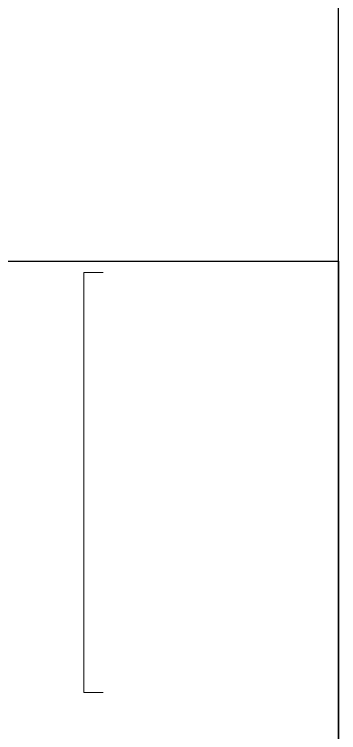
# Model space of a CAD drawing. Header units: millimetres. Extents: x 2061841 to 105821645, y -77612 to 48520811.
# Drawn here: x 2830235 to 2832622, y 38278 to 43563 of the extents above; entities that cross this region are included whole.
import ezdxf

# ---------------------------------------------------------------- set-up
doc = ezdxf.new("R2010")
doc.units = ezdxf.units.MM
doc.header["$LTSCALE"] = 10
doc.header["$MEASUREMENT"] = 0
doc.layers.add('BORDER', color=5, linetype='Continuous')

msp = doc.modelspace()

# ---------------------------------------------------------------- linework, layer by layer
at = {"color": 253, "lineweight": 20}
for p, q in [((2830889.4, 41663), (2830745.2, 41663)), ((2830745.2, 38572.9), (2830745.2, 41663)), ((2830889.4, 38572.9), (2830745.2, 38572.9))]:
    msp.add_line(p, q, dxfattribs=at)
at = {"layer": 'BORDER'}
for points in [[(2742621.9, -702.5), (2832621.9, -702.5), (2832621.9, 59297.5), (2742621.9, 59297.5)], [(2832621.9, 41748.4), (2832621.9, 34462.2), (2821121.9, 34462.2), (2821121.9, 41748.4)]]:
    msp.add_lwpolyline(points, close=True, dxfattribs=at)

doc.saveas('drawing.dxf')
